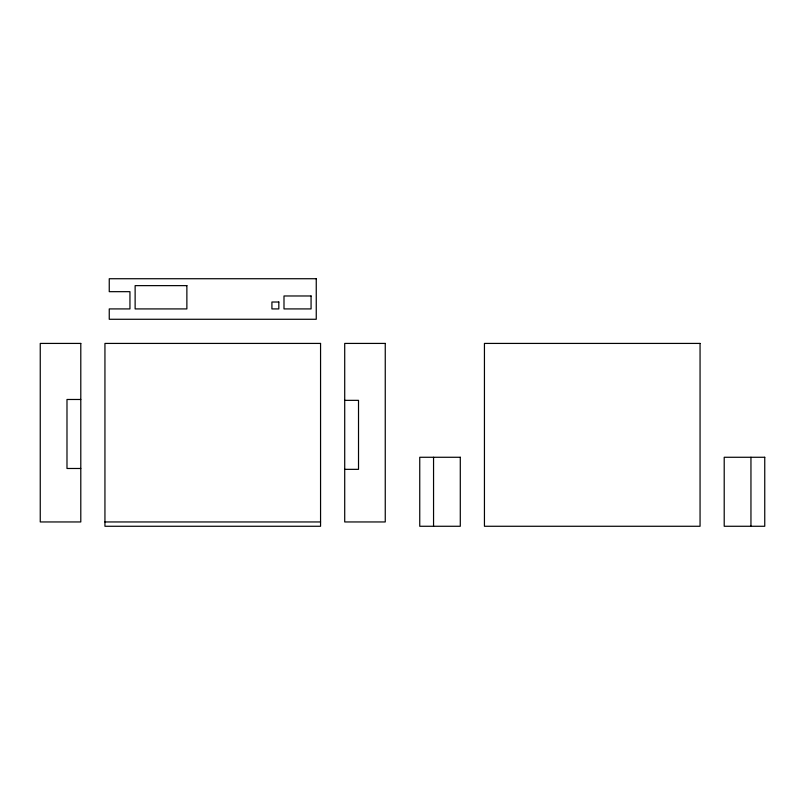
<?xml version="1.0" encoding="UTF-8"?>
<svg xmlns="http://www.w3.org/2000/svg" width="805" height="805" viewBox="0 0 805 805"><rect width="100%" height="100%" fill="white"/><g stroke="black" fill="none" stroke-linecap="round" stroke-linejoin="round"><path stroke-width="1.21" d="M80.792 399.481L66.986 399.481L66.986 468.48L80.792 468.48M344.711 400.347L358.517 400.347L358.517 469.345L344.711 469.345M104.942 521.952L320.561 521.952M750.954 457.27L750.954 526.269M433.553 457.27L433.553 526.269M316.254 278.731L109.249 278.731L109.249 291.672L129.947 291.672L129.947 308.919L109.249 308.919L109.249 319.273L316.254 319.273L316.254 278.731M186.871 285.634L135.129 285.634L135.129 308.919L186.871 308.919L186.871 285.634M311.072 295.978L283.994 295.978L283.994 308.919L311.072 308.919L311.072 295.978M278.822 302.016L271.919 302.016L271.919 308.919L278.822 308.919L278.822 302.016M80.792 343.423L40.25 343.423L40.25 521.952L80.792 521.952L80.792 343.423M320.561 343.423L104.942 343.423L104.942 526.269L320.561 526.269L320.561 343.423M385.253 343.423L344.711 343.423L344.711 521.952L385.253 521.952L385.253 343.423M700.058 343.423L484.439 343.423L484.439 526.269L700.058 526.269L700.058 343.423M460.289 457.27L419.747 457.27L419.747 526.269L460.289 526.269L460.289 457.27M764.75 457.27L724.208 457.27L724.208 526.269L764.75 526.269L764.75 457.27"/></g></svg>
